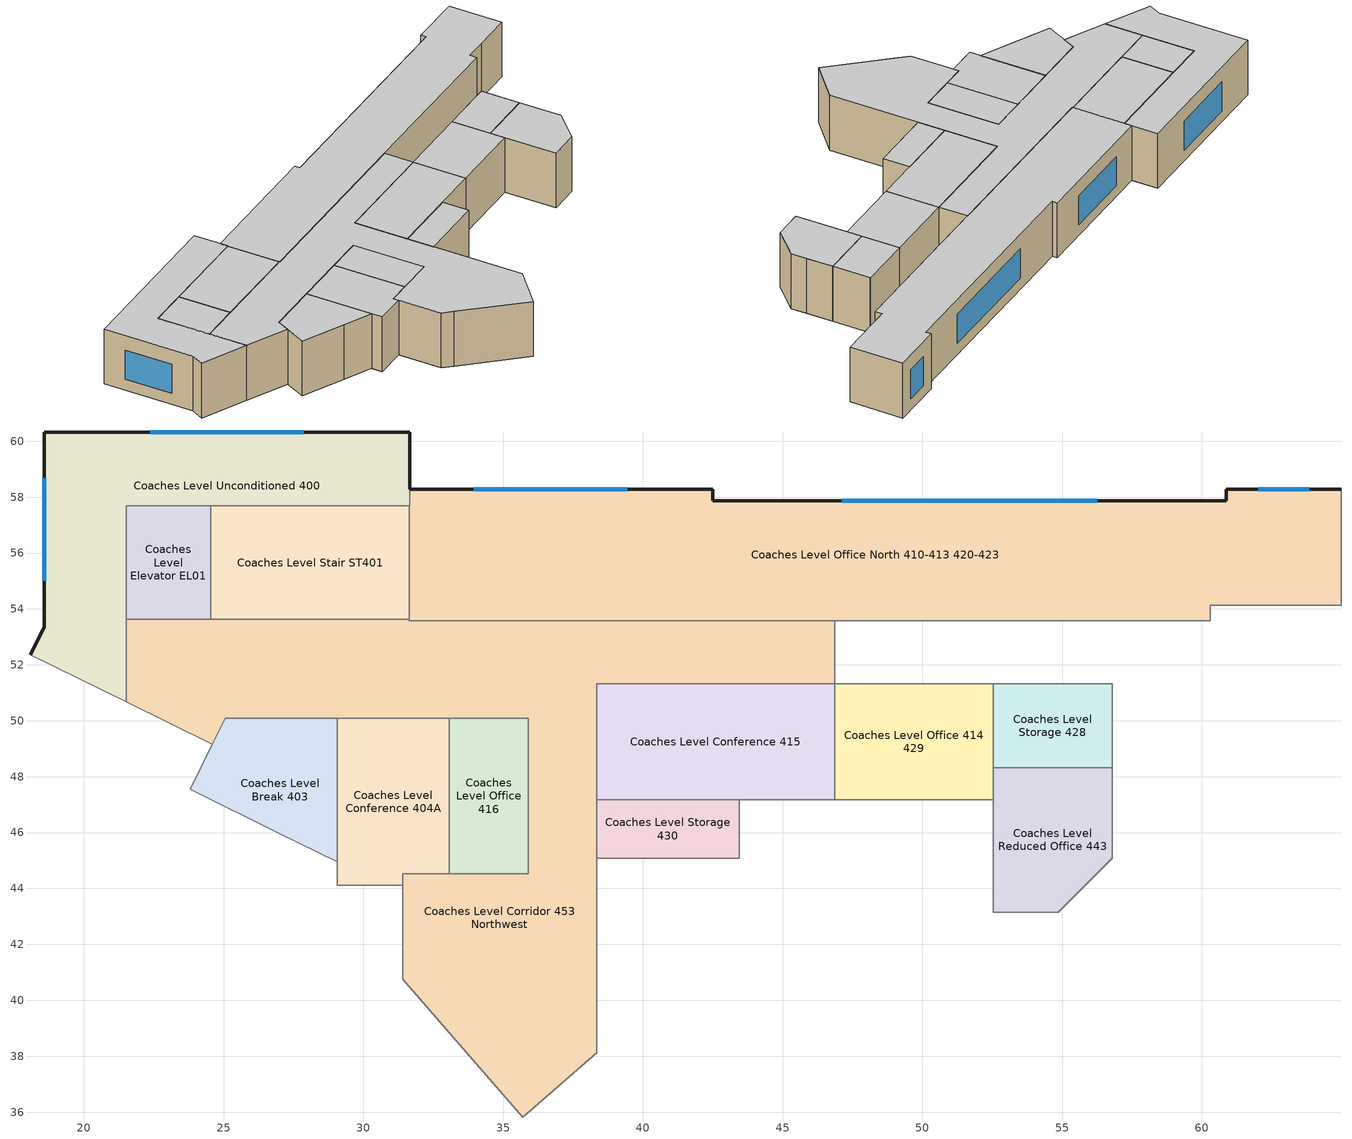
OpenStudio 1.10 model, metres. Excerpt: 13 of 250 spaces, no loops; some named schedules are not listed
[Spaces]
Coaches Level Corridor 453 Northwest
 floor adiabatic (Interior Floor): 31.65,53.62 31.65,53.58 46.86,53.58 46.86,51.32 38.34,51.32 38.34,38.13 35.7,35.83 31.42,40.75 31.42,44.53 35.91,44.53 35.91,50.08 25.06,50.08 24.59,49.15 21.52,50.68 21.52,53.62 z19.18
 wall to Coaches Level Office North 410-413 420-423: 46.86,53.58 31.65,53.58 31.65,53.62 z19.18:23.75
 wall to Coaches Level Corridor 428: 46.86,51.32 46.86,53.58 z19.18:23.75
 wall to Coaches Level Conference 415: 38.34,47.17 38.34,51.32 46.86,51.32 z19.18:23.75
 wall to Coaches Level Storage 430: 38.34,45.09 38.34,47.17 z19.18:23.75
 wall to Coaches Level Coaches Office 431-433: 38.34,38.13 38.34,45.09 z19.18:23.75
 wall to Coaches Level Corridor Central CR438: 35.7,35.83 38.34,38.13 z19.18:23.75
 wall to Coaches Level Coaches Office Southwest 434-437: 32.02,40.05 35.7,35.83 z19.18:23.75
 wall to Coaches Level Coaches Office 404: 31.42,44.11 31.42,40.75 32.02,40.05 z19.18:23.75
 wall to Coaches Level Conference 404A: 33.08,44.53 31.42,44.53 31.42,44.11 / 29.07,50.08 33.08,50.08 z19.18:23.75
 wall to Coaches Level Office 416: 33.08,50.08 35.91,50.08 35.91,44.53 33.08,44.53 z19.18:23.75
 wall to Coaches Level Break 403: 24.59,49.15 25.06,50.08 29.07,50.08 z19.18:23.75
 wall to Coaches Level Meeting 402: 21.52,50.68 24.59,49.15 z19.18:23.75
 wall to Coaches Level Unconditioned 400: 21.52,53.62 21.52,50.68 z19.18:23.75
 wall to Coaches Level Elevator EL01: 24.54,53.62 21.52,53.62 z19.18:23.75
 wall to Coaches Level Stair ST401: 31.65,53.62 24.54,53.62 z19.18:23.75
 ceiling adiabatic (Interior Ceiling): 35.7,35.83 38.34,38.13 38.34,51.32 46.86,51.32 46.86,53.58 31.65,53.58 31.65,53.62 21.52,53.62 21.52,50.68 24.59,49.15 25.06,50.08 35.91,50.08 35.91,44.53 31.42,44.53 31.42,40.75 z23.75
Coaches Level Reduced Office 443
 floor adiabatic (Interior Floor): 56.79,48.32 56.79,45.08 54.86,43.15 52.54,43.15 52.54,48.32 z19.18
 wall to Coaches Level Reduced Office 427: 56.79,46.3 56.79,48.32 z19.18:23.75
 wall to Coaches Level Corridor Central CR438: 52.54,43.15 54.86,43.15 56.79,45.08 56.79,46.3 z19.18:23.75
 wall to Coaches Level Restroom RRM440 RRW441: 52.54,47.17 52.54,43.15 z19.18:23.75
 wall to Coaches Level Office 414 429: 52.54,48.32 52.54,47.17 z19.18:23.75
 wall to Coaches Level Storage 428: 56.79,48.32 52.54,48.32 z19.18:23.75
 ceiling adiabatic (Interior Ceiling): 54.86,43.15 56.79,45.08 56.79,48.32 52.54,48.32 52.54,43.15 z23.75
Coaches Level Conference 404A
 floor adiabatic (Interior Floor): 33.08,50.08 33.08,44.53 31.42,44.53 31.42,44.11 29.07,44.11 29.07,50.08 z19.18
 wall to Coaches Level Office 416: 33.08,44.53 33.08,50.08 z19.18:23.75
 wall to Coaches Level Coaches Office 404: 29.07,44.95 29.07,44.11 31.42,44.11 z19.18:23.75
 wall to Coaches Level Break 403: 29.07,50.08 29.07,44.95 z19.18:23.75
 ceiling adiabatic (Interior Ceiling): 31.42,44.11 31.42,44.53 33.08,44.53 33.08,50.08 29.07,50.08 29.07,44.11 z23.75
Coaches Level Office 416
 floor adiabatic (Interior Floor): 35.91,50.08 35.91,44.53 33.08,44.53 33.08,50.08 z19.18
 ceiling adiabatic (Interior Ceiling): 35.91,44.53 35.91,50.08 33.08,50.08 33.08,44.53 z23.75
Coaches Level Break 403
 floor adiabatic (Interior Floor): 29.07,50.08 29.07,44.95 23.8,47.56 25.06,50.08 z19.18
 wall to Coaches Level Coaches Office 404: 26.98,45.98 29.07,44.95 z19.18:23.75
 wall to Coaches Level Restroom 404B: 23.8,47.56 26.98,45.98 z19.18:23.75
 wall to Coaches Level Meeting 402: 24.59,49.15 23.8,47.56 z19.18:23.75
 ceiling adiabatic (Interior Ceiling): 29.07,44.95 29.07,50.08 25.06,50.08 23.8,47.56 z23.75
Coaches Level Storage 430
 floor adiabatic (Interior Floor): 43.46,47.17 43.46,45.09 38.34,45.09 38.34,47.17 z19.18
 wall to Coaches Level Restroom RRM440 RRW441: 43.46,45.09 43.46,47.17 z19.18:23.75
 wall to Coaches Level Coaches Office 431-433: 38.34,45.09 43.46,45.09 z19.18:23.75
 wall to Coaches Level Conference 415: 43.46,47.17 38.34,47.17 z19.18:23.75
 ceiling adiabatic (Interior Ceiling): 43.46,45.09 43.46,47.17 38.34,47.17 38.34,45.09 z23.75
Coaches Level Conference 415
 floor adiabatic (Interior Floor): 46.86,51.32 46.86,47.17 38.34,47.17 38.34,51.32 z19.18
 wall to Coaches Level Office 414 429: 46.86,47.17 46.86,51.32 z19.18:23.75
 wall to Coaches Level Restroom RRM440 RRW441: 43.46,47.17 46.86,47.17 z19.18:23.75
 ceiling adiabatic (Interior Ceiling): 46.86,47.17 46.86,51.32 38.34,51.32 38.34,47.17 z23.75
Coaches Level Office 414 429
 floor adiabatic (Interior Floor): 52.54,51.32 52.54,47.17 46.86,47.17 46.86,51.32 z19.18
 wall to Coaches Level Restroom RRM440 RRW441: 46.86,47.17 52.54,47.17 z19.18:23.75
 wall to Coaches Level Corridor 428: 52.54,51.32 46.86,51.32 z19.18:23.75
 wall to Coaches Level Storage 428: 52.54,48.32 52.54,51.32 z19.18:23.75
 ceiling adiabatic (Interior Ceiling): 52.54,47.17 52.54,51.32 46.86,51.32 46.86,47.17 z23.75
Coaches Level Storage 428
 floor adiabatic (Interior Floor): 56.79,51.32 56.79,48.32 52.54,48.32 52.54,51.32 z19.18
 wall to Coaches Level Corridor 428: 56.79,51.32 52.54,51.32 z19.18:23.75
 wall to Coaches Level Reduced Office 427: 56.79,48.32 56.79,51.27 56.79,51.32 z19.18:23.75
 ceiling adiabatic (Interior Ceiling): 56.79,48.32 56.79,51.32 52.54,51.32 52.54,48.32 z23.75
Coaches Level Unconditioned 400
 floor adiabatic (Interior Floor): 31.67,60.33 31.67,57.69 21.52,57.69 21.52,50.68 18.1,52.37 18.58,53.35 18.58,60.33 z19.18
 wall outside: 31.67,58.29 31.67,60.33 18.58,60.33 18.58,53.35 18.1,52.37 z19.18:23.75
 wall to Coaches Level Office North 410-413 420-423: 31.65,57.69 31.67,57.69 31.67,58.29 z19.18:23.75
 wall to Coaches Level Stair ST401: 24.54,57.69 31.65,57.69 z19.18:23.75
 wall to Coaches Level Elevator EL01: 21.52,53.62 21.52,57.69 24.54,57.69 z19.18:23.75
 wall to Coaches Level Meeting 402: 18.1,52.37 21.52,50.68 z19.18:23.75
 window (NE_Ops Proposed Glazing - U-0.42/SHGC-0.27/VLT-0.65): 27.87,60.33 22.38,60.33 / 18.58,58.67 18.58,55.01 z20.09:22.53
 ceiling adiabatic (Interior Ceiling): 21.52,50.68 21.52,57.69 31.67,57.69 31.67,60.33 18.58,60.33 18.58,53.35 18.1,52.37 z23.75
Coaches Level Office North 410-413 420-423
 floor adiabatic (Interior Floor): 64.98,58.29 64.98,54.13 60.3,54.13 60.3,53.58 31.65,53.58 31.65,57.69 31.67,57.69 31.67,58.29 42.51,58.29 42.51,57.86 60.87,57.86 60.87,58.29 z19.18
 wall outside: 64.98,58.29 60.87,58.29 60.87,57.86 42.51,57.86 42.51,58.29 31.67,58.29 z19.18:23.75
 wall to Coaches Level Corridor 428: 46.86,53.58 60.3,53.58 60.3,54.13 61.96,54.13 z19.18:23.75
 wall to Coaches Level Stair ST401: 31.65,57.69 31.65,53.62 z19.18:23.75
 wall to Coaches Level Lobby CR425: 61.96,54.13 64.98,54.13 64.98,58.29 z19.18:23.75
 window (NE_Ops Proposed Glazing - U-0.42/SHGC-0.27/VLT-0.65): 63.84,58.29 62.01,58.29 / 56.26,57.86 47.12,57.86 / 39.44,58.29 33.95,58.29 z20.09:22.53
 ceiling adiabatic (Interior Ceiling): 60.3,53.58 60.3,54.13 64.98,54.13 64.98,58.29 60.87,58.29 60.87,57.86 42.51,57.86 42.51,58.29 31.67,58.29 31.67,57.69 31.65,57.69 31.65,53.58 z23.75
Coaches Level Elevator EL01
 floor adiabatic (Interior Floor): 24.54,57.69 24.54,53.62 21.52,53.62 21.52,57.69 z19.18
 wall to Coaches Level Stair ST401: 24.54,53.62 24.54,57.69 z19.18:23.75
 ceiling adiabatic (Interior Ceiling): 21.52,53.62 24.54,53.62 24.54,57.69 21.52,57.69 z23.75
Coaches Level Stair ST401
 floor adiabatic (Interior Floor): 31.65,57.69 31.65,53.62 24.54,53.62 24.54,57.69 z19.18
 ceiling adiabatic (Interior Ceiling): 31.65,53.62 31.65,57.69 24.54,57.69 24.54,53.62 z23.75
[Building]
NE_Ops: Default Construction Set=90.1-2007 - CZ5 - Office
[ClimateZones]
Climate Zone Institution Name 1=ASHRAE; Climate Zone Document Name 1=ANSI/ASHRAE Standard 169; Climate Zone Document Year 1=2006; Climate Zone Value 1=5B; Climate Zone Institution Name 2=CEC; Climate Zone Document Name 2=California Climate Zone Descriptions; Climate Zone Document Year 2=1995
[Site]
Broomfield Jeffco  Boulder   S: Latitude {deg}=40.13; Longitude {deg}=-105.24; Time Zone {hr}=-7; Elevation {m}=1689
[SizingPeriod:DesignDay] Barometric Pressure {Pa}=83011; Sky Clearness=0; Rain Indicator=0; Snow Indicator=0; Day of Month=21; Daylight Saving Time Indicator=0; Dry-Bulb Temperature Range Modifier Type=DefaultMultipliers
Name | Maximum Dry-Bulb Temperature {C} | Daily Dry-Bulb Temperature Range {deltaC} | Humidity Indicating Conditions at Maximum Dry-Bulb {BasedOnField A3} | Wind Speed {m/s} | Wind Direction {deg} | Month | Day Type | Humidity Indicating Type | Solar Model Indicator | ASHRAE Taub | ASHRAE Taud
Denver Intl Ap Ann Htg Wind 99.6% Condns WS=>MCDB | 1.8 | 0 | 1.8 | 14.1 | 160 | 12 | WinterDesignDay | Wetbulb | ASHRAEClearSky
Denver Intl Ap Ann Clg .4% Condns Enth=>MDB | 27 | 15.2 | 58300 | 4.2 | 80 | 7 | SummerDesignDay | Enthalpy | ASHRAETau | 0.424 | 2.012
Denver Intl Ap Ann Htg 99.6% Condns DB | -17.4 | 0 | -17.4 | 3.3 | 160 | 12 | WinterDesignDay | Wetbulb | ASHRAEClearSky
Denver Intl Ap Ann Clg .4% Condns WB=>MDB | 27.3 | 15.2 | 18.3 | 4.2 | 80 | 7 | SummerDesignDay | Wetbulb | ASHRAETau | 0.424 | 2.012
[Construction]
ExtSlabCarpet 4in ClimateZone 1-8: MAT-CC05 4 HW CONCRETE, CP02 CARPET PAD
Interior Floor: F16 Acoustic tile, F05 Ceiling air space resistance, M11 100mm lightweight concrete
Interior Wall: G01a 19mm gypsum board, F04 Wall air space resistance, G01a 19mm gypsum board
Interior Ceiling: M11 100mm lightweight concrete, F05 Ceiling air space resistance, F16 Acoustic tile
Exterior Door: F08 Metal surface, I01 25mm insulation board
Interior Window: Clear 3mm
Interior Door; Interior Partition: G05 25mm wood
ASHRAE 90.1-2007 ExtWindow Metal ClimateZone 4-6: Fixed Window 3.12/0.40/0.31
NE_Ops Proposed Exterior Wall: Sandstone - 5 in. - 120 lb/ft3, Polyiso Foil-Faced Rigid Insulation - 2 in., Gypsum Board - 5/8 in., Steel-Framed - 6 in. Studs - 16 in. OC - R-21 Cavity Insulation, Gypsum Board - 5/8 in.
NE_Ops Proposed Glazing - U-0.42/SHGC-0.27/VLT-0.65: NE_Ops Proposed Glazing - U-0.42/SHGC-0.27/VLT-0.65
90.1-2007 Nonres 5B Window Metal framing entrance door: Theoretical Glass [185]
ASHRAE 90.1-2007 Floor SteelJoist ClimateZone 5: ASHRAE 90.1-2007 CZ 5 Exposed Floor Insulation, 8IN CONCRETE HW RefBldg, CP02 CARPET PAD
NE_Ops Proposed Roof: Roof Membrane, MAT-CC05 3 HW CONCRETE, Polyiso Rigid Insulation - 6 in., MAT-CC05 4 HW CONCRETE, Metal Decking
[Material]
Name | Roughness | Thickness {m} | Conductivity {W/m-K} | Density {kg/m3} | Specific Heat {J/kg-K} | Thermal Absorptance | Solar Absorptance | Visible Absorptance
MAT-CC05 4 HW CONCRETE | Rough | 0.1016 | 1.311 | 2240 | 836.8 | 0.9 | 0.85 | 0.85
Roof Membrane | VeryRough | 0.0095 | 0.16 | 1121.29 | 1460 | 0.9 | 0.7 | 0.7
Metal Decking | MediumSmooth | 0.0015 | 45.006 | 7680 | 418.4 | 0.9 | 0.6 | 0.6
F16 Acoustic tile | MediumSmooth | 0.0191 | 0.06 | 368 | 590 | 0.9 | 0.3 | 0.3
M11 100mm lightweight concrete | MediumRough | 0.1016 | 0.53 | 1280 | 840 | 0.9 | 0.5 | 0.5
G01a 19mm gypsum board | MediumSmooth | 0.019 | 0.16 | 800 | 1090 | 0.9 | 0.4 | 0.4
F08 Metal surface | Smooth | 0.0008 | 45.28 | 7824 | 500 | 0.9 | 0.7 | 0.7
I01 25mm insulation board | MediumRough | 0.0254 | 0.03 | 43 | 1210 | 0.9 | 0.6 | 0.6
G05 25mm wood | MediumSmooth | 0.0254 | 0.15 | 608 | 1630 | 0.9 | 0.5 | 0.5
8IN CONCRETE HW RefBldg | Rough | 0.2032 | 1.311 | 2240 | 836.8 | 0.9 | 0.7 | 0.7
Steel-Framed - 6 in. Studs - 16 in. OC - R-21 Cavity Insulation | Smooth | 0.1524 | 0.117196 | 69.5201 | 628.02
Gypsum Board - 5/8 in. | MediumSmooth | 0.015875 | 0.16 | 800 | 1090
MAT-CC05 3 HW CONCRETE | Rough | 0.0762 | 1.311 | 2240 | 836.8 | 0.9 | 0.85 | 0.85
Sandstone - 5 in. - 120 lb/ft3 | MediumRough | 0.127 | 1.9 | 1922.22 | 790
[Material:NoMass] Thermal Absorptance=0.9
Name | Roughness | Thermal Resistance {m2-K/W} | Solar Absorptance | Visible Absorptance
CP02 CARPET PAD | Smooth | 0.1 | 0.8 | 0.8
ASHRAE 90.1-2007 CZ 5 Exposed Floor Insulation | MediumRough | 4.38514 | 0.7 | 0.7
[Material:AirGap]
Name | Thermal Resistance {m2-K/W}
F05 Ceiling air space resistance | 0.18
F04 Wall air space resistance | 0.15
Polyiso Rigid Insulation - 6 in. | 6.16386
Polyiso Foil-Faced Rigid Insulation - 2 in. | 2.24717
[WindowMaterial:Glazing] Optical Data Type=SpectralAverage; Thickness {m}=0.003; Infrared Transmittance at Normal Incidence=0
Name | Solar Transmittance at Normal Incidence | Front Side Solar Reflectance at Normal Incidence | Back Side Solar Reflectance at Normal Incidence | Visible Transmittance at Normal Incidence | Front Side Visible Reflectance at Normal Incidence | Back Side Visible Reflectance at Normal Incidence | Front Side Infrared Hemispherical Emissivity | Back Side Infrared Hemispherical Emissivity | Conductivity {W/m-K} | Dirt Correction Factor for Solar and Visible Transmittance | Solar Diffusing
Clear 3mm | 0.837 | 0.075 | 0 | 0.898 | 0.081 | 0 | 0.84 | 0.84 | 0.9 | 1 | No
Theoretical Glass [185] | 0.39034 | 0.55966 | 0.55966 | 0.507883 | 0.442117 | 0.442117 | 0.9 | 0.9 | 0.0457051
[WindowMaterial:SimpleGlazingSystem]
Name | U-Factor {W/m2-K} | Solar Heat Gain Coefficient | Visible Transmittance
Fixed Window 3.12/0.40/0.31 | 3.12304 | 0.4 | 0.31
NE_Ops Proposed Glazing - U-0.42/SHGC-0.27/VLT-0.65 | 2.38487 | 0.27 | 0.65
[DefaultConstructionSet]
90.1-2007 - CZ5 - Office: Default Exterior Surface Constructions=Default Surface Constructions 34; Default Interior Surface Constructions=Default Surface Constructions 35; Default Ground Contact Surface Constructions=Default Surface Constructions 36; Default Exterior SubSurface Constructions=Default Sub Surface Constructions 23; Default Interior SubSurface Constructions=Default Sub Surface Constructions 24; Interior Partition Construction=Interior Partition
[DefaultSurfaceConstructions]
Name | Floor Construction | Wall Construction | Roof Ceiling Construction
Default Surface Constructions 34 | ASHRAE 90.1-2007 Floor SteelJoist ClimateZone 5 | NE_Ops Proposed Exterior Wall | NE_Ops Proposed Roof
Default Surface Constructions 35 | Interior Floor | Interior Wall | Interior Ceiling
Default Surface Constructions 36 | ExtSlabCarpet 4in ClimateZone 1-8 | ExtSlabCarpet 4in ClimateZone 1-8 | ExtSlabCarpet 4in ClimateZone 1-8
[DefaultSubSurfaceConstructions]
Name | Fixed Window Construction | Operable Window Construction | Door Construction | Glass Door Construction | Skylight Construction | Tubular Daylight Dome Construction | Tubular Daylight Diffuser Construction
Default Sub Surface Constructions 23 | ASHRAE 90.1-2007 ExtWindow Metal ClimateZone 4-6 | ASHRAE 90.1-2007 ExtWindow Metal ClimateZone 4-6 | Exterior Door | 90.1-2007 Nonres 5B Window Metal framing entrance door | ASHRAE 90.1-2007 ExtWindow Metal ClimateZone 4-6 | Interior Window | Interior Window
Default Sub Surface Constructions 24 | Interior Window | Interior Window | Interior Door
[BuildingStory]
Coaches Level: Nominal Z Coordinate {m}=0; Nominal Floor to Floor Height {m}=4.572
[Space] Building Story=Coaches Level
Name | Space Type | Thermal Zone
Coaches Level Corridor 453 Northwest | 90.1-2007 - NE_Ops - RedOff - Corridor - AHU-6-01 | Coaches Level Corridor 453 416 Northwest Zone
Coaches Level Reduced Office 443 | 90.1-2007 - NE_Ops - RedOff - ReducedOffice - AHU-6-01 | Coaches Level Office 427 443 Zone
Coaches Level Conference 404A | 90.1-2007 - NE_Ops - RedOff - Conference - AHU-6-01 | Coaches Level Conference 404A Zone
Coaches Level Office 416 | 90.1-2007 - NE_Ops - RedOff - ClosedOffice - AHU-6-01 | Coaches Level Corridor 453 416 Northwest Zone
Coaches Level Break 403 | 90.1-2007 - NE_Ops - RedOff - BreakRoom - AHU-6-01 | Coaches Level Break 403 Zone
Coaches Level Storage 430 | 90.1-2007 - NE_Ops - RedOff - Storage - AHU-6-01 | Coaches Level Office 430-433 Zone
Coaches Level Conference 415 | 90.1-2007 - NE_Ops - RedOff - Conference - AHU-6-01 | Coaches Level Conference 415 Zone
Coaches Level Office 414 429 | 90.1-2007 - NE_Ops - RedOff - ClosedOffice - AHU-6-01 | Coaches Level Office 414 429 428 Zone
Coaches Level Storage 428 | 90.1-2007 - NE_Ops - RedOff - Storage - AHU-6-01 | Coaches Level Office 414 429 428 Zone
Coaches Level Unconditioned 400 |  | Coaches Level Unconditioned 400 Zone
Coaches Level Office North 410-413 420-423 | 90.1-2007 - NE_Ops - RedOff - ClosedOffice - AHU-6-01 | Coaches Level Office North 410-413 420-423 Zone
Coaches Level Elevator EL01 |  | Coaches Level Elevator EL01 Zone
Coaches Level Stair ST401 | 90.1-2007 - NE_Ops - AlwaysOn - Stair - NoVentilation | Coaches Level Stair ST401 Zone
[ThermalZone] Use Ideal Air Loads=No
Name | Thermostat | Multiplier
Coaches Level Corridor 453 416 Northwest Zone | Coaches Level Corridor 453 416 Northwest Thermostat
Coaches Level Office 427 443 Zone | Coaches Level Office 427 443 Thermostat | 1
Coaches Level Office 414 429 428 Zone | Coaches Level Office 414 429 428 Thermostat | 1
Coaches Level Office 430-433 Zone | Coaches Level Office 430-433 Thermostat | 1
Coaches Level Break 403 Zone | Coaches Level Break 403 Thermostat
Coaches Level Conference 415 Zone | Coaches Level Conference 415 Thermostat
Coaches Level Stair ST401 Zone | Coaches Level Stair ST401 Thermostat
Coaches Level Unconditioned 400 Zone; Coaches Level Elevator EL01 Zone
Coaches Level Office North 410-413 420-423 Zone | Coaches Level Office North 410-413 420-423 Thermostat
Coaches Level Conference 404A Zone | Coaches Level Conference 404A Thermostat
[People:Definition] Number of People Calculation Method=People/Area; Fraction Radiant=0.3
Name | People per Space Floor Area {person/m2}
90.1-2007 - Office - BreakRoom People Definition; 90.1-2007 - Office - Conference People Definition | 0.538196
90.1-2007 - Office - ClosedOffice People Definition | 0.0511286
90.1-2007 - Office - Corridor People Definition | 0.0107639
[ElectricEquipment:Definition] Design Level Calculation Method=Watts/Area
Name | Watts per Space Floor Area {W/m2} | Watts per Person {W/person}
90.1-2007 - Office - BreakRoom Electric Equipment Definition | 32.2917
90.1-2007 - CU Office - ClosedOffice Electric Equipment Definition | 10.7639
90.1-2007 - Office - Conference Electric Equipment Definition | 5.38196
90.1-2007 - Noresco - Corridor Electric Equipment Definition | 0
90.1-2007 - CU Office - ReducedOffice Electric Equipment Definition | 5.38196 | 0
[DefaultScheduleSet]
Name | Number of People Schedule | People Activity Level Schedule | Lighting Schedule | Electric Equipment Schedule | Gas Equipment Schedule | Infiltration Schedule
90.1-2007 - NE_Ops - RedOff - ClosedOffice Schedule Set; 90.1-2007 - NE_Ops - RedOff - BreakRoom Schedule Set; 90.1-2007 - NE_Ops - RedOff - Storage Schedule Set | NE_Ops RedOff ClosedOffice Occupancy Schedule | NE_Ops RedOff ClosedOffice Activity Schedule | NE_Ops RedOff ClosedOffice Lighting Schedule | NE_Ops RedOff ClosedOffice Equipment Schedule | NE_Ops RedOff ClosedOffice Equipment Schedule | NE_Ops RedOff Infiltration Schedule
90.1-2007 - NE_Ops - RedOff - Corridor Schedule Set | NE_Ops RedOff Corridor Occupancy Schedule | NE_Ops RedOff ClosedOffice Activity Schedule | NE_Ops RedOff Corridor Lighting Schedule | NE_Ops RedOff Corridor Equipment Schedule | NE_Ops RedOff Corridor Equipment Schedule | NE_Ops RedOff Infiltration Schedule
90.1-2007 - NE_Ops - RedOff - ReducedOffice Schedule Set | NE_Ops RedOff ReducedOffice Occupancy Schedule | NE_Ops RedOff ClosedOffice Activity Schedule | NE_Ops RedOff ReducedOffice Lighting Schedule | NE_Ops RedOff ReducedOffice Equipment Schedule | NE_Ops RedOff ReducedOffice Equipment Schedule | NE_Ops RedOff Infiltration Schedule
90.1-2007 - NE_Ops - AlwaysOn - Stair Schedule Set | NE_Ops Stair Occupancy Schedule | NE_Ops AlwaysOn IT_Room Activity Schedule | NE_Ops Stair Lighting Schedule | NE_Ops Stair Equipment Schedule | NE_Ops Stair Equipment Schedule | NE_Ops AlwaysOn Infiltration Schedule
90.1-2007 - NE_Ops - RedOff - Conference Schedule Set | NE_Ops RedOff Conference Occupancy Schedule | NE_Ops RedOff ClosedOffice Activity Schedule | NE_Ops RedOff Conference Lighting Schedule | NE_Ops RedOff Conference Equipment Schedule | NE_Ops RedOff Conference Equipment Schedule | NE_Ops RedOff Infiltration Schedule
[SpaceType] Standards Building Type=Office
Name | Default Schedule Set | Design Specification Outdoor Air Object | Standards Space Type
90.1-2007 - NE_Ops - RedOff - ClosedOffice - AHU-6-01 | 90.1-2007 - NE_Ops - RedOff - ClosedOffice Schedule Set | 90.1-2007 - CU - ClosedOffice Ventilation - AHU-6-01 1 | ClosedOffice
90.1-2007 - NE_Ops - RedOff - BreakRoom - AHU-6-01 | 90.1-2007 - NE_Ops - RedOff - BreakRoom Schedule Set | 90.1-2007 - Office - BreakRoom Ventilation - AHU-6-01 | BreakRoom
90.1-2007 - NE_Ops - RedOff - Conference - AHU-6-01 | 90.1-2007 - NE_Ops - RedOff - Conference Schedule Set | 90.1-2007 - Office - Conference Ventilation - AHU-6-01 1 | Conference
90.1-2007 - NE_Ops - RedOff - Storage - AHU-6-01 | 90.1-2007 - NE_Ops - RedOff - Storage Schedule Set | 90.1-2007 - Office - Storage Ventilation - AHU-6-01 | Storage
90.1-2007 - NE_Ops - RedOff - Corridor - AHU-6-01 | 90.1-2007 - NE_Ops - RedOff - Corridor Schedule Set | 90.1-2007 - Office - Corridor Ventilation - AHU-6-01 1 | Corridor
90.1-2007 - NE_Ops - RedOff - ReducedOffice - AHU-6-01 | 90.1-2007 - NE_Ops - RedOff - ReducedOffice Schedule Set | 90.1-2007 - CU - ClosedOffice Ventilation - AHU-6-01 2 | ClosedOffice
90.1-2007 - NE_Ops - AlwaysOn - Stair - NoVentilation | 90.1-2007 - NE_Ops - AlwaysOn - Stair Schedule Set | 90.1-2007 - Office - Stair Ventilation - NoVentilation | Stair
[People]
Name | People Definition | Space or SpaceType
90.1-2007 - Office - ClosedOffice People 14 | 90.1-2007 - Office - ClosedOffice People Definition | 90.1-2007 - NE_Ops - RedOff - ClosedOffice - AHU-6-01
90.1-2007 - Office - BreakRoom People 4 | 90.1-2007 - Office - BreakRoom People Definition | 90.1-2007 - NE_Ops - RedOff - BreakRoom - AHU-6-01
90.1-2007 - Office - Conference People 10 | 90.1-2007 - Office - Conference People Definition | 90.1-2007 - NE_Ops - RedOff - Conference - AHU-6-01
90.1-2007 - Office - Corridor People 21 | 90.1-2007 - Office - Corridor People Definition | 90.1-2007 - NE_Ops - RedOff - Corridor - AHU-6-01
90.1-2007 - Office - ClosedOffice People 15 | 90.1-2007 - Office - ClosedOffice People Definition | 90.1-2007 - NE_Ops - RedOff - ReducedOffice - AHU-6-01
[Lights]
Name | Lights Definition | Space or SpaceType
90.1-2007 - Office - ClosedOffice Lights 14 | 90.1-2007 - NE_Ops - RedOff - ClosedOffice - AHU-6-01 AppG ALC Lights Definition | 90.1-2007 - NE_Ops - RedOff - ClosedOffice - AHU-6-01
90.1-2007 - Office - BreakRoom Lights 4 | 90.1-2007 - Office - BreakRoom Lights Definition - Proposed | 90.1-2007 - NE_Ops - RedOff - BreakRoom - AHU-6-01
90.1-2007 - Office - Conference Lights 10 | 90.1-2007 - Office - Conference Lights Definition - Proposed | 90.1-2007 - NE_Ops - RedOff - Conference - AHU-6-01
90.1-2007 - Office - Storage Lights 8 | 90.1-2007 - NE_Ops - RedOff - Storage - AHU-6-01 AppG ALC Lights Definition | 90.1-2007 - NE_Ops - RedOff - Storage - AHU-6-01
90.1-2007 - Office - Corridor Lights 21 | 90.1-2007 - NE_Ops - RedOff - Corridor - AHU-6-01 AppG ALC Lights Definition | 90.1-2007 - NE_Ops - RedOff - Corridor - AHU-6-01
90.1-2007 - Office - ClosedOffice Lights 15 | 90.1-2007 - Office - ClosedOffice Lights Definition - ReducedOffice Proposed | 90.1-2007 - NE_Ops - RedOff - ReducedOffice - AHU-6-01
90.1-2007 - Office - Stair Lights 2 | 90.1-2007 - Office - Stair Lights Definition - Proposed | 90.1-2007 - NE_Ops - AlwaysOn - Stair - NoVentilation
[ElectricEquipment]
Name | Electric Equipment Definition | Space or SpaceType
90.1-2007 - Office - ClosedOffice Electric Equipment 10 | 90.1-2007 - CU Office - ClosedOffice Electric Equipment Definition | 90.1-2007 - NE_Ops - RedOff - ClosedOffice - AHU-6-01
90.1-2007 - Office - BreakRoom Electric Equipment 4 | 90.1-2007 - Office - BreakRoom Electric Equipment Definition | 90.1-2007 - NE_Ops - RedOff - BreakRoom - AHU-6-01
90.1-2007 - Office - Conference Electric Equipment 10 | 90.1-2007 - Office - Conference Electric Equipment Definition | 90.1-2007 - NE_Ops - RedOff - Conference - AHU-6-01
90.1-2007 - Office - Corridor Electric Equipment 21 | 90.1-2007 - Noresco - Corridor Electric Equipment Definition | 90.1-2007 - NE_Ops - RedOff - Corridor - AHU-6-01
90.1-2007 - Office - ReducedOffice Electric Equipment 5 | 90.1-2007 - CU Office - ReducedOffice Electric Equipment Definition | 90.1-2007 - NE_Ops - RedOff - ReducedOffice - AHU-6-01
[SpaceInfiltration:DesignFlowRate] Design Flow Rate Calculation Method=Flow/ExteriorArea; Flow per Exterior Surface Area {m3/s-m2}=0.000226568
90.1-2007 - Office - ClosedOffice Infiltration 6: Space or SpaceType=90.1-2007 - NE_Ops - RedOff - ClosedOffice - AHU-6-01
90.1-2007 - Office - BreakRoom Infiltration 4: Space or SpaceType=90.1-2007 - NE_Ops - RedOff - BreakRoom - AHU-6-01
90.1-2007 - Office - Conference Infiltration 5: Space or SpaceType=90.1-2007 - NE_Ops - RedOff - Conference - AHU-6-01
90.1-2007 - Office - Storage Infiltration 8: Space or SpaceType=90.1-2007 - NE_Ops - RedOff - Storage - AHU-6-01
90.1-2007 - Office - Corridor Infiltration 8: Space or SpaceType=90.1-2007 - NE_Ops - RedOff - Corridor - AHU-6-01; Air Changes per Hour {1/hr}=0; Constant Term Coefficient=1
90.1-2007 - Office - ReducedOffice Infiltration 5: Space or SpaceType=90.1-2007 - NE_Ops - RedOff - ReducedOffice - AHU-6-01
90.1-2007 - Office - Stair Infiltration 2: Space or SpaceType=90.1-2007 - NE_Ops - AlwaysOn - Stair - NoVentilation
[DesignSpecification:OutdoorAir] Outdoor Air Method=Sum
Name | Outdoor Air Flow per Person {m3/s-person} | Outdoor Air Flow per Floor Area {m3/s-m2}
90.1-2007 - CU - ClosedOffice Ventilation - AHU-6-01 1; 90.1-2007 - Office - BreakRoom Ventilation - AHU-6-01; 90.1-2007 - Office - Conference Ventilation - AHU-6-01 1; 90.1-2007 - CU - ClosedOffice Ventilation - AHU-6-01 2 | 0.00421545 | 0.000544496
90.1-2007 - Office - Storage Ventilation - AHU-6-01 |  | 0.00108899
90.1-2007 - Office - Corridor Ventilation - AHU-6-01 1 |  | 0.000544496
90.1-2007 - Office - Stair Ventilation - NoVentilation |  | 0
[ThermostatSetpoint:DualSetpoint]
Name | Heating Setpoint Temperature Schedule | Cooling Setpoint Temperature Schedule
Coaches Level Corridor 453 416 Northwest Thermostat; Coaches Level Office North 410-413 420-423 Thermostat; Coaches Level Conference 404A Thermostat; Coaches Level Office 414 429 428 Thermostat; Coaches Level Break 403 Thermostat; Coaches Level Office 427 443 Thermostat; Coaches Level Office 430-433 Thermostat; Coaches Level Conference 415 Thermostat | NE_Ops RedOff Heating Setpoint Schedule | NE_Ops RedOff Cooling Setpoint Schedule
Coaches Level Stair ST401 Thermostat | NE_Ops Low Heating Setpoint Schedule | NE_Ops No Cooling Setpoint Schedule
[OtherEquipment:Definition] Design Level Calculation Method=EquipmentLevel
Name | Design Level {W}
Coaches Level Corridor 453 416 Northwest AHU Winter Design Day Load Definition | -471.947
Coaches Level Office North 410-413 420-423 AHU Winter Design Day Load Definition | -1203.47
Coaches Level Conference 404A AHU Winter Design Day Load Definition | -235.974
Coaches Level Office 414 429 428 AHU Winter Design Day Load Definition | -196.645
Coaches Level Break 403 AHU Winter Design Day Load Definition | -275.303
Coaches Level Conference 415 AHU Winter Design Day Load Definition | -353.961
[OtherEquipment]
Name | Other Equipment Definition | Space or SpaceType | Schedule
Coaches Level Corridor 453 416 Northwest AHU Winter Design Day Load | Coaches Level Corridor 453 416 Northwest AHU Winter Design Day Load Definition | Coaches Level Corridor 453 Northwest | NE_Ops Coaches Level Corridor 453 416 Northwest AHU Winter Design Day Load Schedule
Coaches Level Office North 410-413 420-423 AHU Winter Design Day Load | Coaches Level Office North 410-413 420-423 AHU Winter Design Day Load Definition | Coaches Level Office North 410-413 420-423 | NE_Ops Coaches Level Office North 410-413 420-423 AHU Winter Design Day Load Schedule
Coaches Level Conference 404A AHU Winter Design Day Load | Coaches Level Conference 404A AHU Winter Design Day Load Definition | Coaches Level Conference 404A | NE_Ops Coaches Level Conference 404A AHU Winter Design Day Load Schedule
Coaches Level Office 414 429 428 AHU Winter Design Day Load | Coaches Level Office 414 429 428 AHU Winter Design Day Load Definition | Coaches Level Office 414 429 | NE_Ops Coaches Level Office 414 429 428 AHU Winter Design Day Load Schedule
Coaches Level Break 403 AHU Winter Design Day Load | Coaches Level Break 403 AHU Winter Design Day Load Definition | Coaches Level Break 403 | NE_Ops Coaches Level Break 403 AHU Winter Design Day Load Schedule
Coaches Level Conference 415 AHU Winter Design Day Load | Coaches Level Conference 415 AHU Winter Design Day Load Definition | Coaches Level Conference 415 | NE_Ops Coaches Level Conference 415 AHU Winter Design Day Load Schedule
[Exterior:Lights:Definition]
NE_Ops Exterior Lights Definition: Design Level {W}=3701
[Exterior:Lights]
NE_Ops Exterior Lights: Exterior Lights Definition=NE_Ops Exterior Lights Definition; Schedule=Exterior Lights 1 Always On Schedule; Control Option=AstronomicalClock
[Lights:Definition] Design Level Calculation Method=Watts/Area
Name | Watts per Space Floor Area {W/m2}
90.1-2007 - Office - Conference Lights Definition - Proposed | 10.9792
90.1-2007 - Office - BreakRoom Lights Definition - Proposed | 8.07293
90.1-2007 - Office - ClosedOffice Lights Definition - ReducedOffice Proposed | 8.82641
90.1-2007 - Office - Stair Lights Definition - Proposed | 4.52084
90.1-2007 - NE_Ops - RedOff - ClosedOffice - AHU-6-01 AppG ALC Lights Definition | 6.39376
90.1-2007 - NE_Ops - RedOff - Corridor - AHU-6-01 AppG ALC Lights Definition | 4.06876
90.1-2007 - NE_Ops - RedOff - Storage - AHU-6-01 AppG ALC Lights Definition | 4.65001
[Schedule:Ruleset]
Name | Default Day Schedule | Summer Design Day Schedule | Winter Design Day Schedule
NE_Ops RedOff Infiltration Schedule | NE_Ops RedOff Infiltration Schedule Weekdays | NE_Ops RedOff Infiltration Schedule Summer Design Day | NE_Ops RedOff Infiltration Schedule Winter Design Day
NE_Ops RedOff Heating Setpoint Schedule | NE_Ops RedOff Heating Setpoint Schedule Weekdays | NE_Ops RedOff Heating Setpoint Schedule Summer Design Day | NE_Ops RedOff Heating Setpoint Schedule Winter Design Day
NE_Ops RedOff Cooling Setpoint Schedule | NE_Ops RedOff Cooling Setpoint Schedule Weekdays | NE_Ops RedOff Cooling Setpoint Schedule Summer Design Day | NE_Ops RedOff Cooling Setpoint Schedule Winter Design Day
NE_Ops RedOff ClosedOffice Occupancy Schedule | NE_Ops RedOff ClosedOffice Occupancy Schedule OnSeason Weekday | NE_Ops RedOff ClosedOffice Occupancy Schedule Summer Design Day | NE_Ops RedOff ClosedOffice Occupancy Schedule Winter Design Day
NE_Ops RedOff ClosedOffice Lighting Schedule | NE_Ops RedOff ClosedOffice Lighting Schedule OnSeason Weekday | NE_Ops RedOff ClosedOffice Lighting Schedule Summer Design Day | NE_Ops RedOff ClosedOffice Lighting Schedule Winter Design Day
NE_Ops RedOff ClosedOffice Equipment Schedule | NE_Ops RedOff ClosedOffice Equipment Schedule OnSeason Weekday | NE_Ops RedOff ClosedOffice Equipment Schedule Summer Design Day | NE_Ops RedOff ClosedOffice Equipment Schedule Winter Design Day
NE_Ops RedOff ClosedOffice Activity Schedule | NE_Ops RedOff ClosedOffice Activity Schedule AllDays
NE_Ops RedOff ReducedOffice Occupancy Schedule | NE_Ops RedOff ReducedOffice Occupancy Schedule OnSeason Weekday | NE_Ops RedOff ReducedOffice Occupancy Schedule Summer Design Day | NE_Ops RedOff ReducedOffice Occupancy Schedule Winter Design Day
NE_Ops RedOff ReducedOffice Lighting Schedule | NE_Ops RedOff ReducedOffice Lighting Schedule OnSeason Weekday | NE_Ops RedOff ReducedOffice Lighting Schedule Summer Design Day | NE_Ops RedOff ReducedOffice Lighting Schedule Winter Design Day
NE_Ops RedOff ReducedOffice Equipment Schedule | NE_Ops RedOff ReducedOffice Equipment Schedule OnSeason Weekday | NE_Ops RedOff ReducedOffice Equipment Schedule Summer Design Day | NE_Ops RedOff ReducedOffice Equipment Schedule Winter Design Day
NE_Ops RedOff Conference Occupancy Schedule | NE_Ops RedOff Conference Occupancy Schedule Weekday | NE_Ops RedOff Conference Occupancy Schedule Summer Design Day | NE_Ops RedOff Conference Occupancy Schedule Winter Design Day
NE_Ops RedOff Conference Lighting Schedule | NE_Ops RedOff Conference Lighting Schedule Weekday | NE_Ops RedOff Conference Lighting Schedule Summer Design Day | NE_Ops RedOff Conference Lighting Schedule Winter Design Day
NE_Ops RedOff Conference Equipment Schedule | NE_Ops RedOff Conference Equipment Schedule Weekday | NE_Ops RedOff Conference Equipment Schedule Summer Design Day | NE_Ops RedOff Conference Equipment Schedule Winter Design Day
NE_Ops RedOff Corridor Occupancy Schedule | NE_Ops RedOff Corridor Occupancy Schedule Weekday | NE_Ops RedOff Corridor Occupancy Schedule Summer Design Day | NE_Ops RedOff Corridor Occupancy Schedule Winter Design Day
NE_Ops RedOff Corridor Lighting Schedule | NE_Ops RedOff Corridor Lighting Schedule Weekday | NE_Ops RedOff Corridor Lighting Schedule Summer Design Day | NE_Ops RedOff Corridor Lighting Schedule Winter Design Day
NE_Ops RedOff Corridor Equipment Schedule | NE_Ops RedOff Corridor Equipment Schedule AllDays | NE_Ops RedOff Corridor Equipment Schedule Summer Design Day | NE_Ops RedOff Corridor Equipment Schedule Winter Design Day
NE_Ops AlwaysOn Infiltration Schedule | NE_Ops AlwaysOn Infiltration Schedule AllDays | NE_Ops AlwaysOn Infiltration Schedule Summer Design Day | NE_Ops AlwaysOn Infiltration Schedule Winter Design Day
NE_Ops AlwaysOn IT_Room Activity Schedule | NE_Ops AlwaysOn IT_Room Activity Schedule AllDays
NE_Ops Stair Occupancy Schedule | NE_Ops Stair Occupancy Schedule Weekday | NE_Ops Stair Occupancy Schedule Summer Design Day | NE_Ops Stair Occupancy Schedule Winter Design Day
NE_Ops Stair Lighting Schedule | NE_Ops Stair Lighting Schedule AllDays | NE_Ops Stair Lighting Schedule Summer Design Day | NE_Ops Stair Lighting Schedule Winter Design Day
NE_Ops Stair Equipment Schedule | NE_Ops Stair Equipment Schedule AllDays | NE_Ops Stair Equipment Schedule Summer Design Day | NE_Ops Stair Equipment Schedule Winter Design Day
NE_Ops Low Heating Setpoint Schedule | NE_Ops Low Heating Setpoint Schedule All Days
NE_Ops No Cooling Setpoint Schedule | NE_Ops No Cooling Setpoint Schedule All Days
NE_Ops Coaches Level Corridor 453 416 Northwest AHU Winter Design Day Load Schedule | NE_Ops RedOff HVAC Schedule Weekdays 8 | NE_Ops RedOff HVAC Schedule Summer Design Day 8 | NE_Ops RedOff HVAC Schedule Winter Design Day 8
NE_Ops Coaches Level Office North 410-413 420-423 AHU Winter Design Day Load Schedule | NE_Ops RedOff HVAC Schedule Weekdays 22 | NE_Ops RedOff HVAC Schedule Summer Design Day 22 | NE_Ops RedOff HVAC Schedule Winter Design Day 22
NE_Ops Coaches Level Conference 404A AHU Winter Design Day Load Schedule | NE_Ops RedOff HVAC Schedule Weekdays 25 | NE_Ops RedOff HVAC Schedule Summer Design Day 25 | NE_Ops RedOff HVAC Schedule Winter Design Day 25
NE_Ops Coaches Level Office 414 429 428 AHU Winter Design Day Load Schedule | NE_Ops RedOff HVAC Schedule Weekdays 30 | NE_Ops RedOff HVAC Schedule Summer Design Day 30 | NE_Ops RedOff HVAC Schedule Winter Design Day 30
NE_Ops Coaches Level Break 403 AHU Winter Design Day Load Schedule | NE_Ops RedOff HVAC Schedule Weekdays 42 | NE_Ops RedOff HVAC Schedule Summer Design Day 42 | NE_Ops RedOff HVAC Schedule Winter Design Day 42
NE_Ops Coaches Level Conference 415 AHU Winter Design Day Load Schedule | NE_Ops RedOff HVAC Schedule Weekdays 52 | NE_Ops RedOff HVAC Schedule Summer Design Day 52 | NE_Ops RedOff HVAC Schedule Winter Design Day 52
[Schedule:Day]
NE_Ops RedOff Infiltration Schedule Weekdays; NE_Ops RedOff Infiltration Schedule Winter Design Day; NE_Ops RedOff Infiltration Schedule Summer Design Day: 6, 0, 1, 20, 0, 0.25, 24, 0, 1
NE_Ops RedOff Infiltration Schedule Weekend; NE_Ops RedOff ClosedOffice Equipment Schedule Summer Design Day; NE_Ops RedOff ReducedOffice Lighting Schedule Summer Design Day; NE_Ops RedOff ReducedOffice Equipment Schedule Summer Design Day; NE_Ops RedOff Conference Lighting Schedule Summer Design Day; NE_Ops RedOff Conference Equipment Schedule Summer Design Day: 24, 0, 1
NE_Ops RedOff Heating Setpoint Schedule Weekdays; NE_Ops RedOff Heating Setpoint Schedule Winter Design Day: 6, 0, 17.78, 20, 0, 21.11, 24, 0, 17.78
NE_Ops RedOff Heating Setpoint Schedule Summer Design Day; NE_Ops RedOff Heating Setpoint Schedule Weekend: 24, 0, 17.78
NE_Ops RedOff Cooling Setpoint Schedule Weekdays; NE_Ops RedOff Cooling Setpoint Schedule Summer Design Day: 6, 0, 27.78, 20, 0, 23.89, 24, 0, 27.78
NE_Ops RedOff Cooling Setpoint Schedule Winter Design Day; NE_Ops RedOff Cooling Setpoint Schedule Weekend: 24, 0, 27.78
NE_Ops RedOff ClosedOffice Occupancy Schedule OnSeason Weekday: 8, 0, 0, 9, 0, 0.3, 12, 0, 0.95, 13, 0, 0.5, 17, 0, 0.95, 18, 0, 0.3, 24, 0, 0
NE_Ops RedOff ClosedOffice Occupancy Schedule Winter Design Day; NE_Ops RedOff ClosedOffice Occupancy Schedule Weekend; NE_Ops RedOff ClosedOffice Occupancy Schedule OffSeason Weekend; NE_Ops RedOff ClosedOffice Equipment Schedule Winter Design Day; NE_Ops RedOff ReducedOffice Occupancy Schedule Winter Design Day; NE_Ops RedOff ReducedOffice Occupancy Schedule Sunday; NE_Ops RedOff ReducedOffice Occupancy Schedule OffSeason Weekend; NE_Ops RedOff ReducedOffice Lighting Schedule Winter Design Day; NE_Ops RedOff ReducedOffice Equipment Schedule Winter Design Day; NE_Ops RedOff Conference Occupancy Schedule Winter Design Day; NE_Ops RedOff Conference Occupancy Schedule Sunday; NE_Ops RedOff Conference Occupancy Schedule OffSeason Weekend; NE_Ops RedOff Conference Lighting Schedule Winter Design Day; NE_Ops RedOff Conference Equipment Schedule Winter Design Day; NE_Ops RedOff Corridor Occupancy Schedule Sunday; NE_Ops RedOff Corridor Occupancy Schedule OffSeason Weekend; NE_Ops RedOff HVAC Schedule Weekend 8; NE_Ops RedOff HVAC Schedule Weekend 22; NE_Ops RedOff HVAC Schedule Weekend 25; NE_Ops RedOff HVAC Schedule Weekend 30; NE_Ops RedOff HVAC Schedule Weekend 42; NE_Ops RedOff HVAC Schedule Weekend 52: 24, 0, 0
NE_Ops RedOff ClosedOffice Occupancy Schedule Summer Design Day; NE_Ops RedOff ReducedOffice Occupancy Schedule Summer Design Day: 8, 0, 0, 18, 0, 1, 24, 0, 0
NE_Ops RedOff ClosedOffice Occupancy Schedule OffSeason Weekday: 8, 0, 0, 9, 0, 0.15, 12, 0, 0.45, 13, 0, 0.25, 17, 0, 0.45, 18, 0, 0.15, 24, 0, 0
NE_Ops RedOff ClosedOffice Lighting Schedule Weekend; NE_Ops RedOff ClosedOffice Lighting Schedule OffSeason Weekend; NE_Ops RedOff ReducedOffice Lighting Schedule Sunday; NE_Ops RedOff ReducedOffice Lighting Schedule OffSeason Weekend; NE_Ops RedOff Conference Lighting Schedule Sunday; NE_Ops RedOff Conference Lighting Schedule OffSeason Weekend; NE_Ops RedOff Corridor Lighting Schedule Sunday; NE_Ops RedOff Corridor Lighting Schedule OffSeason Weekend: 24, 0, 0.02
NE_Ops RedOff ClosedOffice Lighting Schedule OffSeason Weekday: 7, 0, 0.02, 9, 0, 0.3, 17, 0, 0.75, 18, 0, 0.5, 22, 0, 0.3, 24, 0, 0.02
NE_Ops RedOff ClosedOffice Equipment Schedule Weekend; NE_Ops RedOff ClosedOffice Equipment Schedule OffSeason Weekend; NE_Ops RedOff ReducedOffice Equipment Schedule Sunday; NE_Ops RedOff ReducedOffice Equipment Schedule OffSeason Weekend; NE_Ops RedOff Conference Equipment Schedule Saturday; NE_Ops RedOff Conference Equipment Schedule Sunday; NE_Ops RedOff Conference Equipment Schedule OffSeason Weekend: 24, 0, 0.1
NE_Ops RedOff ClosedOffice Equipment Schedule OffSeason Weekday: 8, 0, 0.1, 17, 0, 0.4, 22, 0, 0.2, 24, 0, 0.1
NE_Ops RedOff ClosedOffice Activity Schedule AllDays: 24, 0, 120
NE_Ops RedOff ReducedOffice Occupancy Schedule OnSeason Weekday: 8, 0, 0, 9, 0, 0.15, 12, 0, 0.5, 13, 0, 0.2, 17, 0, 0.5, 18, 0, 0.1, 24, 0, 0
NE_Ops RedOff ReducedOffice Occupancy Schedule OffSeason Weekday: 8, 0, 0, 9, 0, 0.05, 12, 0, 0.2, 13, 0, 0.05, 17, 0, 0.2, 18, 0, 0.05, 24, 0, 0
NE_Ops RedOff ReducedOffice Lighting Schedule OnSeason Weekday: 7, 0, 0.02, 9, 0, 0.4, 17, 0, 0.8, 18, 0, 0.4, 24, 0, 0.02
NE_Ops RedOff ReducedOffice Lighting Schedule OffSeason Weekday: 7, 0, 0.02, 9, 0, 0.1, 17, 0, 0.3, 18, 0, 0.1, 24, 0, 0.02
NE_Ops RedOff ReducedOffice Equipment Schedule OnSeason Weekday: 8, 0, 0.1, 17, 0, 0.4, 18, 0, 0.3, 24, 0, 0.1
NE_Ops RedOff ReducedOffice Equipment Schedule OffSeason Weekday: 8, 0, 0.1, 17, 0, 0.25, 18, 0, 0.2, 24, 0, 0.1
NE_Ops RedOff Conference Occupancy Schedule Weekday: 8, 0, 0, 17, 0, 0.5, 21, 0, 0.3, 24, 0, 0
NE_Ops RedOff Conference Occupancy Schedule Summer Design Day: 8, 0, 0, 21, 0, 1, 24, 0, 0
NE_Ops RedOff Conference Occupancy Schedule Saturday; NE_Ops RedOff Corridor Occupancy Schedule Saturday: 8, 0, 0, 17, 0, 0.3, 24, 0, 0
NE_Ops RedOff Conference Occupancy Schedule OffSeason Weekday: 8, 0, 0, 17, 0, 0.25, 21, 0, 0.3, 24, 0, 0
NE_Ops RedOff Conference Lighting Schedule Weekday: 7, 0, 0.02, 8, 0, 0.1, 21, 0, 0.8, 24, 0, 0.02
NE_Ops RedOff Conference Lighting Schedule Saturday: 7, 0, 0.02, 17, 0, 0.8, 21, 0, 0.6, 24, 0, 0.02
NE_Ops RedOff Conference Lighting Schedule OffSeason Weekday: 8, 0, 0.02, 17, 0, 0.5, 21, 0, 0.3, 24, 0, 0.02
NE_Ops RedOff Conference Equipment Schedule Weekday: 8, 0, 0.1, 17, 0, 0.25, 21, 0, 0.15, 24, 0, 0.1
NE_Ops RedOff Conference Equipment Schedule OffSeason Weekday: 8, 0, 0.1, 17, 0, 0.15, 24, 0, 0.1
NE_Ops RedOff Corridor Occupancy Schedule OffSeason Weekday: 8, 0, 0, 17, 0, 0.25, 21, 0, 0.15, 24, 0, 0
NE_Ops RedOff Corridor Lighting Schedule Saturday: 7, 0, 0.02, 20, 0, 0.9, 24, 0, 0.02
NE_Ops RedOff Corridor Lighting Schedule OffSeason Weekday: 8, 0, 0.02, 17, 0, 0.75, 20, 0, 0.4, 24, 0, 0.02
NE_Ops Low Heating Setpoint Schedule All Days: 24, 0, 15.56
NE_Ops No Cooling Setpoint Schedule All Days: 24, 0, 100
NE_Ops RedOff HVAC Schedule Weekdays 8; NE_Ops RedOff HVAC Schedule Summer Design Day 8; NE_Ops RedOff HVAC Schedule Weekdays 22; NE_Ops RedOff HVAC Schedule Summer Design Day 22; NE_Ops RedOff HVAC Schedule Weekdays 25; NE_Ops RedOff HVAC Schedule Summer Design Day 25; NE_Ops RedOff HVAC Schedule Weekdays 30; NE_Ops RedOff HVAC Schedule Summer Design Day 30; NE_Ops RedOff HVAC Schedule Weekdays 42; NE_Ops RedOff HVAC Schedule Summer Design Day 42; NE_Ops RedOff HVAC Schedule Weekdays 52; NE_Ops RedOff HVAC Schedule Summer Design Day 52: 6, 0, 0, 20, 0, 0, 24, 0, 0
NE_Ops RedOff HVAC Schedule Winter Design Day 8; NE_Ops RedOff HVAC Schedule Winter Design Day 22; NE_Ops RedOff HVAC Schedule Winter Design Day 25; NE_Ops RedOff HVAC Schedule Winter Design Day 30; NE_Ops RedOff HVAC Schedule Winter Design Day 42; NE_Ops RedOff HVAC Schedule Winter Design Day 52: 6, 0, 0, 20, 0, 1, 24, 0, 0
[Schedule:Rule] Date Specification Type=DateRange
Name | Schedule Ruleset | Rule Order | Day Schedule | Apply Sunday | Apply Saturday | Start Month | Start Day | End Month | End Day | Apply Monday | Apply Tuesday | Apply Wednesday | Apply Thursday | Apply Friday
NE_Ops RedOff Infiltration Schedule Weekend Rule | NE_Ops RedOff Infiltration Schedule | 0 | NE_Ops RedOff Infiltration Schedule Weekend | Yes | Yes | 1 | 1 | 12 | 31
NE_Ops RedOff Heating Setpoint Schedule Weekend Rule | NE_Ops RedOff Heating Setpoint Schedule | 0 | NE_Ops RedOff Heating Setpoint Schedule Weekend | Yes | Yes | 1 | 1 | 12 | 31
NE_Ops RedOff Cooling Setpoint Schedule Weekend Rule | NE_Ops RedOff Cooling Setpoint Schedule | 0 | NE_Ops RedOff Cooling Setpoint Schedule Weekend | Yes | Yes | 1 | 1 | 12 | 31
NE_Ops RedOff ClosedOffice Equipment Schedule Weekend Rule | NE_Ops RedOff ClosedOffice Equipment Schedule | 2 | NE_Ops RedOff ClosedOffice Equipment Schedule Weekend | Yes | Yes | 1 | 1 | 12 | 31
NE_Ops RedOff ClosedOffice Equipment Schedule OffSeason Weekday Rule | NE_Ops RedOff ClosedOffice Equipment Schedule | 1 | NE_Ops RedOff ClosedOffice Equipment Schedule OffSeason Weekday |  |  | 4 | 15 | 6 | 20 | Yes | Yes | Yes | Yes | Yes
NE_Ops RedOff ClosedOffice Equipment Schedule OffSeason Weekend Rule | NE_Ops RedOff ClosedOffice Equipment Schedule | 0 | NE_Ops RedOff ClosedOffice Equipment Schedule OffSeason Weekend | Yes | Yes | 4 | 15 | 6 | 20
NE_Ops RedOff ReducedOffice Occupancy Schedule Sunday Rule | NE_Ops RedOff ReducedOffice Occupancy Schedule | 2 | NE_Ops RedOff ReducedOffice Occupancy Schedule Sunday | Yes |  | 1 | 1 | 12 | 31
NE_Ops RedOff ReducedOffice Occupancy Schedule OffSeason Weekday Rule | NE_Ops RedOff ReducedOffice Occupancy Schedule | 1 | NE_Ops RedOff ReducedOffice Occupancy Schedule OffSeason Weekday |  |  | 4 | 15 | 6 | 20 | Yes | Yes | Yes | Yes | Yes
NE_Ops RedOff ReducedOffice Occupancy Schedule OffSeason Weekend Rule | NE_Ops RedOff ReducedOffice Occupancy Schedule | 0 | NE_Ops RedOff ReducedOffice Occupancy Schedule OffSeason Weekend | Yes | Yes | 4 | 15 | 6 | 20
NE_Ops RedOff ReducedOffice Lighting Schedule Sunday Rule | NE_Ops RedOff ReducedOffice Lighting Schedule | 2 | NE_Ops RedOff ReducedOffice Lighting Schedule Sunday | Yes |  | 1 | 1 | 12 | 31
NE_Ops RedOff ReducedOffice Lighting Schedule OffSeason Weekday Rule | NE_Ops RedOff ReducedOffice Lighting Schedule | 1 | NE_Ops RedOff ReducedOffice Lighting Schedule OffSeason Weekday |  |  | 4 | 15 | 6 | 20 | Yes | Yes | Yes | Yes | Yes
NE_Ops RedOff ReducedOffice Lighting Schedule OffSeason Weekend Rule | NE_Ops RedOff ReducedOffice Lighting Schedule | 0 | NE_Ops RedOff ReducedOffice Lighting Schedule OffSeason Weekend | Yes | Yes | 4 | 15 | 6 | 20
NE_Ops RedOff ReducedOffice Equipment Schedule Sunday Rule | NE_Ops RedOff ReducedOffice Equipment Schedule | 2 | NE_Ops RedOff ReducedOffice Equipment Schedule Sunday | Yes |  | 1 | 1 | 12 | 31
NE_Ops RedOff ReducedOffice Equipment Schedule OffSeason Weekday Rule | NE_Ops RedOff ReducedOffice Equipment Schedule | 1 | NE_Ops RedOff ReducedOffice Equipment Schedule OffSeason Weekday |  |  | 4 | 15 | 6 | 20 | Yes | Yes | Yes | Yes | Yes
NE_Ops RedOff ReducedOffice Equipment Schedule OffSeason Weekend Rule | NE_Ops RedOff ReducedOffice Equipment Schedule | 0 | NE_Ops RedOff ReducedOffice Equipment Schedule OffSeason Weekend | Yes | Yes | 4 | 15 | 6 | 20
NE_Ops RedOff Conference Occupancy Schedule Saturday Rule | NE_Ops RedOff Conference Occupancy Schedule | 3 | NE_Ops RedOff Conference Occupancy Schedule Saturday |  | Yes | 1 | 1 | 12 | 31
NE_Ops RedOff Conference Occupancy Schedule Sunday Rule | NE_Ops RedOff Conference Occupancy Schedule | 2 | NE_Ops RedOff Conference Occupancy Schedule Sunday | Yes |  | 1 | 1 | 12 | 31
NE_Ops RedOff Conference Occupancy Schedule OffSeason Weekday Rule | NE_Ops RedOff Conference Occupancy Schedule | 1 | NE_Ops RedOff Conference Occupancy Schedule OffSeason Weekday |  |  | 4 | 15 | 6 | 20 | Yes | Yes | Yes | Yes | Yes
NE_Ops RedOff Conference Occupancy Schedule OffSeason Weekend Rule | NE_Ops RedOff Conference Occupancy Schedule | 0 | NE_Ops RedOff Conference Occupancy Schedule OffSeason Weekend | Yes | Yes | 4 | 15 | 6 | 20
NE_Ops RedOff Conference Lighting Schedule Saturday Rule | NE_Ops RedOff Conference Lighting Schedule | 3 | NE_Ops RedOff Conference Lighting Schedule Saturday |  | Yes | 1 | 1 | 12 | 31
NE_Ops RedOff Conference Lighting Schedule Sunday Rule | NE_Ops RedOff Conference Lighting Schedule | 2 | NE_Ops RedOff Conference Lighting Schedule Sunday | Yes |  | 1 | 1 | 12 | 31
NE_Ops RedOff Conference Lighting Schedule OffSeason Weekday Rule | NE_Ops RedOff Conference Lighting Schedule | 1 | NE_Ops RedOff Conference Lighting Schedule OffSeason Weekday |  |  | 4 | 15 | 6 | 20 | Yes | Yes | Yes | Yes | Yes
NE_Ops RedOff Conference Lighting Schedule OffSeason Weekend Rule | NE_Ops RedOff Conference Lighting Schedule | 0 | NE_Ops RedOff Conference Lighting Schedule OffSeason Weekend | Yes | Yes | 4 | 15 | 6 | 20
NE_Ops RedOff Conference Equipment Schedule Saturday Rule | NE_Ops RedOff Conference Equipment Schedule | 3 | NE_Ops RedOff Conference Equipment Schedule Saturday |  | Yes | 1 | 1 | 12 | 31
NE_Ops RedOff Conference Equipment Schedule Sunday Rule | NE_Ops RedOff Conference Equipment Schedule | 2 | NE_Ops RedOff Conference Equipment Schedule Sunday | Yes |  | 1 | 1 | 12 | 31
NE_Ops RedOff Conference Equipment Schedule OffSeason Weekday Rule | NE_Ops RedOff Conference Equipment Schedule | 1 | NE_Ops RedOff Conference Equipment Schedule OffSeason Weekday |  |  | 4 | 15 | 6 | 20 | Yes | Yes | Yes | Yes | Yes
NE_Ops RedOff Conference Equipment Schedule OffSeason Weekend Rule | NE_Ops RedOff Conference Equipment Schedule | 0 | NE_Ops RedOff Conference Equipment Schedule OffSeason Weekend | Yes | Yes | 4 | 15 | 6 | 20
NE_Ops RedOff HVAC Schedule Weekend Rule 8 | NE_Ops Coaches Level Corridor 453 416 Northwest AHU Winter Design Day Load Schedule | 0 | NE_Ops RedOff HVAC Schedule Weekend 8 | Yes | Yes | 1 | 1 | 12 | 31
NE_Ops RedOff HVAC Schedule Weekend Rule 22 | NE_Ops Coaches Level Office North 410-413 420-423 AHU Winter Design Day Load Schedule | 0 | NE_Ops RedOff HVAC Schedule Weekend 22 | Yes | Yes | 1 | 1 | 12 | 31
NE_Ops RedOff HVAC Schedule Weekend Rule 25 | NE_Ops Coaches Level Conference 404A AHU Winter Design Day Load Schedule | 0 | NE_Ops RedOff HVAC Schedule Weekend 25 | Yes | Yes | 1 | 1 | 12 | 31
NE_Ops RedOff HVAC Schedule Weekend Rule 30 | NE_Ops Coaches Level Office 414 429 428 AHU Winter Design Day Load Schedule | 0 | NE_Ops RedOff HVAC Schedule Weekend 30 | Yes | Yes | 1 | 1 | 12 | 31
NE_Ops RedOff HVAC Schedule Weekend Rule 42 | NE_Ops Coaches Level Break 403 AHU Winter Design Day Load Schedule | 0 | NE_Ops RedOff HVAC Schedule Weekend 42 | Yes | Yes | 1 | 1 | 12 | 31
NE_Ops RedOff HVAC Schedule Weekend Rule 52 | NE_Ops Coaches Level Conference 415 AHU Winter Design Day Load Schedule | 0 | NE_Ops RedOff HVAC Schedule Weekend 52 | Yes | Yes | 1 | 1 | 12 | 31
[Schedule:Constant]
Exterior Lights 1 Always On Schedule: Value=1
